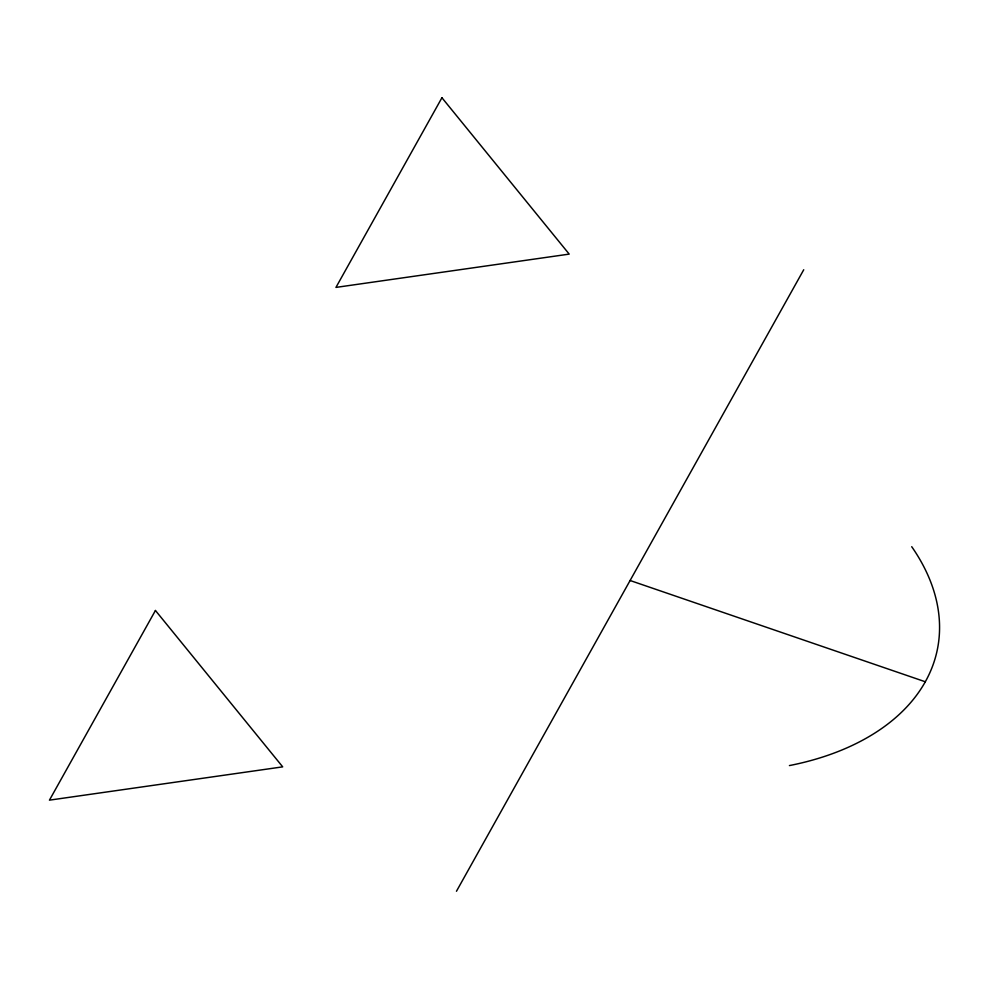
<?xml version="1.0" encoding="UTF-8"?>
<svg xmlns="http://www.w3.org/2000/svg" width="989" height="989" viewBox="0 0 989 989"><rect width="100%" height="100%" fill="white"/><g stroke="black" fill="none" stroke-linecap="round" stroke-linejoin="round"><path stroke-width="1.48" d="M456.461 891.262L803.736 269.75M630.104 580.506L925.308 681.767M911.722 546.694A272.877 172.469 11.8 0 1 789.42 765.573M155.434 610.485L49.45 800.15L282.706 766.858L155.434 610.485M441.935 97.738L335.951 287.403L569.207 254.111L441.935 97.738"/></g></svg>
